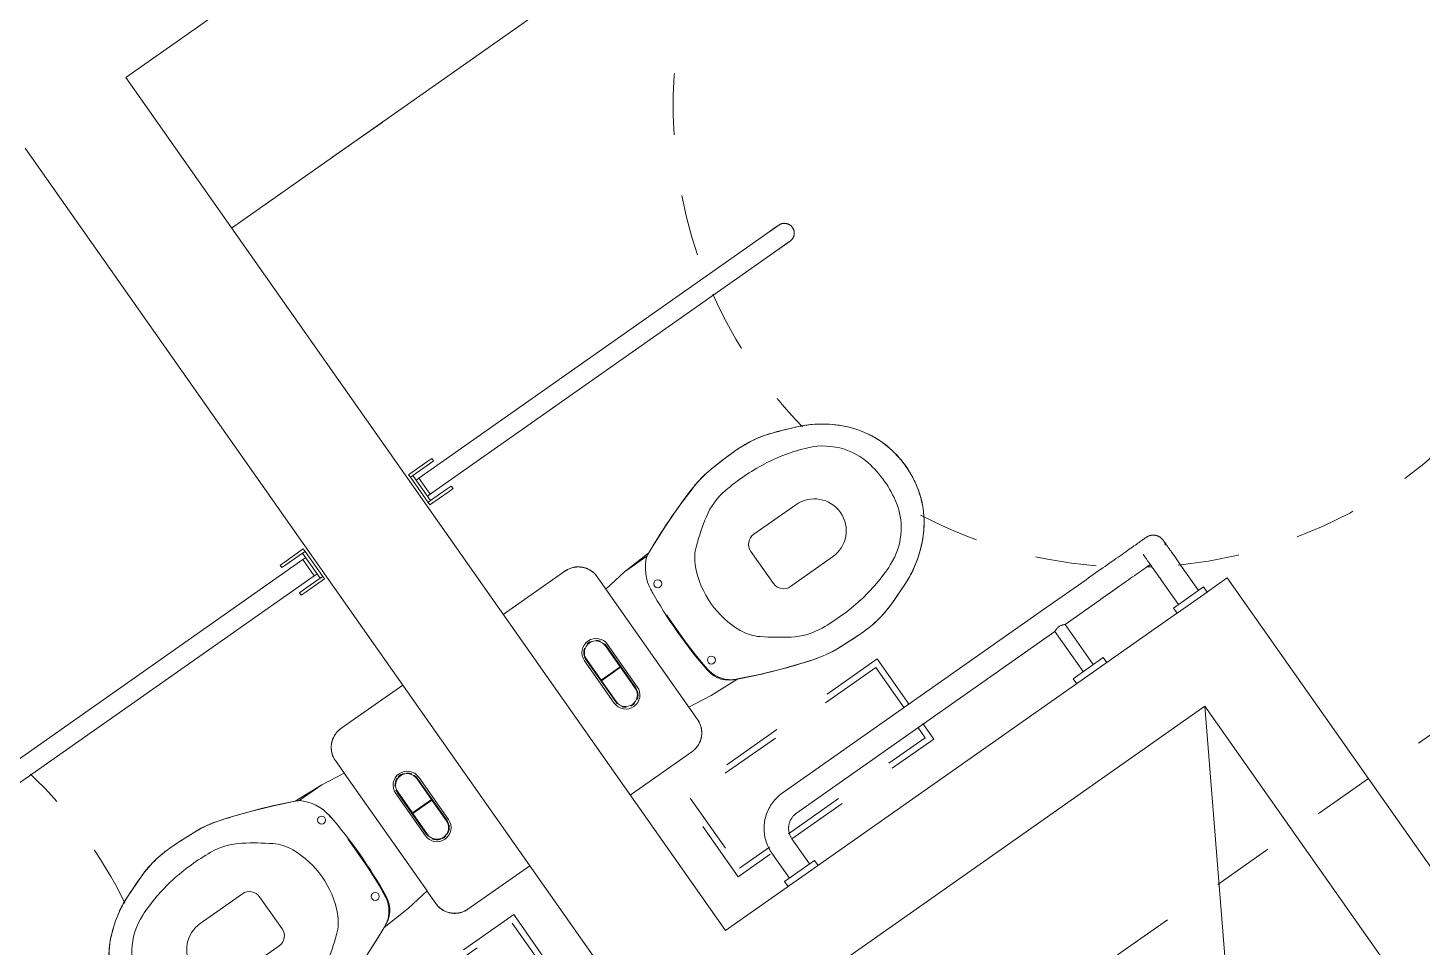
# Model space of a CAD drawing. Extents: x 274235 to 276654, y 142848 to 144425.
# Drawn here: x 276083.622 to 276085.895, y 143072.315 to 143073.814 of the extents above; entities that cross this region are included whole.
import ezdxf

# ---------------------------------------------------------------- set-up
doc = ezdxf.new("R2010")
doc.units = 0
doc.header["$LTSCALE"] = 1.5
for name, pattern in [('ACM-G-CENTER', [50.8, 31.75, -6.35, 6.35, -6.35]), ('DASH', [0.35, 0.25, -0.1]), ('Hidden 1_16_', [2.38125, 1.5875, -0.79375])]:
    doc.linetypes.add(name, pattern=pattern)
doc.layers.get('0').update_dxf_attribs({"linetype": 'CONTINUOUS', "lineweight": 0})
for name, color, linetype, lineweight in [('_ACM-A-DETL', 7, 'CONTINUOUS', 5), ('_ACM-A-DETL-THIN', 2, 'CONTINUOUS', 5), ('_ACM-A-DOOR', 1, 'CONTINUOUS', 5), ('_ACM-A-EQPM', 3, 'CONTINUOUS', 5), ('_ACM-A-FLOR-SPCL', 1, 'CONTINUOUS', 5), ('_ACM-A-GRID', 3, 'CONTINUOUS', 5), ('_ACM-A-WALL-FULL', 6, 'CONTINUOUS', 13)]:
    doc.layers.add(name, color=color, linetype=linetype, lineweight=lineweight)

# ---------------------------------------------------------------- blocks, each defined once
blk = doc.blocks.new('TOILET_SUITE - HYWC-006-V138-F5_Working')
at = {"layer": '_ACM-A-FLOR-SPCL'}
for p, q in [((-52, 493.5), (-52, 409.5)), ((52, 409.5), (52, 493.5)), ((-32, 389.5), (0, 389.5)), ((0, 389.5), (32, 389.5)), ((-123.1, 201.6), (-125.8, 252.4)), ((-123.1, 201.6), (-125.8, 252.4)), ((123.1, 201.6), (125.8, 252.4)), ((123.1, 246.3), (123.1, 201.6)), ((-20, 217.5), (0, 217.5)), ((20, 217.5), (-20, 217.5)), ((0, 217.5), (20, 217.5)), ((20, 217.5), (24.4, 217.6)), ((71.7, 220.1), (74.8, 220.4)), ((-117.4, 160.7), (-123.1, 201.6)), ((-123.1, 201.6), (-117.4, 160.7)), ((123.1, 201.6), (117.4, 160.7)), ((123.1, 201.6), (117.4, 160.7)), ((-117, 160.8), (-142.4, 160.8)), ((117.4, 160.7), (-117.4, 160.7)), ((142.4, 160.8), (117, 160.8)), ((-180, 123.2), (-180, 0)), ((180, 0), (180, 123.2)), ((42.2, 111.1), (-42.2, 111.1)), ((42.2, 108.1), (-42.2, 108.1)), ((-0.5, 107.1), (-42.2, 107.1)), ((-0.5, 69.1), (-0.5, 107.1)), ((42.2, 107.1), (0.5, 107.1)), ((0.5, 107.1), (0.5, 69.1)), ((-42.2, 69.1), (-0.5, 69.1)), ((0.5, 69.1), (42.2, 69.1)), ((-42.2, 68.1), (42.2, 68.1)), ((-42.2, 65.1), (42.2, 65.1))]:
    blk.add_line(p, q, dxfattribs=at)
at = {"layer": '_ACM-A-FLOR-SPCL', "flags": 128}
for points in [[(-38.3, 671.7), (-44.3, 670.1), (-50.2, 668.3), (-56.1, 666.3), (-61.8, 664.1), (-67.5, 661.6), (-73, 658.9), (-78.5, 656), (-83.1, 653.3)], [(38.3, 671.7), (31.8, 673.1), (25.2, 674.2), (18.5, 675.1), (11.9, 675.7), (5.2, 676), (-1.5, 676.1), (-8.2, 675.9), (-14.9, 675.4), (-21.5, 674.7), (-28.2, 673.7), (-34.7, 672.5), (-38.3, 671.7)], [(83.1, 653.3), (77.8, 656.4), (72.3, 659.3), (66.7, 662), (61, 664.4), (55.3, 666.6), (49.4, 668.6), (43.5, 670.3), (38.3, 671.7)], [(-83.1, 653.3), (-88.6, 649.8), (-94, 646.1), (-99.2, 642.2), (-104.2, 638.1), (-109.1, 633.8), (-113.8, 629.2), (-117.3, 625.6)], [(117.3, 625.6), (112.7, 630.3), (108, 634.8), (103.1, 639), (98, 643.1), (92.8, 647), (87.4, 650.7), (83.1, 653.3)], [(-117.3, 625.6), (-122.7, 619.7), (-127.8, 613.5), (-132.7, 607.2), (-137.3, 600.6), (-141.6, 593.9), (-143.7, 590.4)], [(143.7, 590.4), (139.5, 597.3), (135, 603.9), (130.3, 610.3), (125.3, 616.6), (120, 622.7), (117.3, 625.6)], [(-153.8, 570.2), (-167.4, 535.4), (-169.7, 528.9)], [(-143.7, 590.4), (-146.8, 584.9), (-149.7, 579.3), (-152.4, 573.5), (-153.8, 570.2)], [(153.8, 570.2), (151.3, 576), (148.5, 581.7), (145.6, 587.3), (143.7, 590.4)], [(169.7, 528.9), (156.5, 563.7), (153.8, 570.2)], [(-169.7, 528.9), (-172.2, 521.7), (-174.3, 514.4), (-176.1, 507), (-177.6, 499.6), (-178.9, 492.1), (-179.8, 484.6), (-180.5, 477), (-180.8, 469.4), (-180.8, 463.6)], [(180.8, 463.6), (180.7, 471.2), (180.3, 478.8), (179.6, 486.3), (178.6, 493.9), (177.3, 501.3), (175.7, 508.8), (173.8, 516.1), (171.6, 523.4), (169.7, 528.9)], [(-180.8, 463.6), (-180, 431.7), (-179, 414.6)], [(179, 414.6), (180.5, 446.4), (180.8, 463.6)], [(-179, 414.6), (-178.3, 407), (-177.3, 399.4), (-176.1, 391.9), (-174.5, 384.4), (-172.6, 377), (-171.2, 372.1)], [(171.2, 372.1), (173.3, 379.4), (175, 386.8), (176.5, 394.3), (177.7, 401.9), (178.6, 409.5), (179, 414.6)], [(-171.2, 372.1), (-159.3, 335.5), (-145.9, 299.4), (-131.1, 263.8), (-125.8, 252.1)], [(124.9, 250.2), (140.3, 285.5), (154.2, 321.4), (166.7, 357.8), (171.2, 372.1)], [(122.6, 245.8), (123.6, 247.6), (124.5, 249.3), (124.9, 250.2)], [(-121, 243.3), (-119.9, 241.6), (-118.7, 240), (-117.4, 238.5), (-116.1, 237), (-114.7, 235.6), (-113.2, 234.2), (-111.7, 232.9), (-110.2, 231.6), (-108.5, 230.4), (-106.9, 229.3), (-105.2, 228.2), (-103.5, 227.2), (-101.7, 226.3), (-99.9, 225.4), (-98, 224.7), (-96.2, 224), (-94.3, 223.3), (-92.4, 222.8), (-90.4, 222.3), (-88.5, 221.9), (-86.5, 221.6), (-85.5, 221.5)], [(-85.5, 221.5), (-63.9, 219.3), (-42.1, 218), (-20.4, 217.5), (-20, 217.5)], [(-142.4, 160.8), (-143.9, 160.8), (-145.4, 160.7), (-146.9, 160.6), (-148.4, 160.4), (-149.9, 160.1), (-151.3, 159.8), (-152.8, 159.4), (-154.2, 158.9), (-155.6, 158.4), (-157, 157.9), (-158.4, 157.3), (-159.8, 156.6), (-161.1, 155.9), (-162.4, 155.1), (-163.6, 154.3), (-164.9, 153.4), (-166, 152.5), (-167.2, 151.5), (-168.3, 150.5), (-169.4, 149.4), (-170.4, 148.3), (-171.4, 147.2), (-172.3, 146), (-173.2, 144.8), (-174, 143.6), (-174.8, 142.3), (-175.6, 141), (-176.2, 139.6), (-176.9, 138.3), (-177.4, 136.9), (-178, 135.4), (-178.4, 134), (-178.8, 132.6), (-179.2, 131.1), (-179.5, 129.6), (-179.7, 128.1), (-179.8, 126.6), (-180, 125.1), (-180, 123.6), (-180, 123.2)], [(-142.4, 160.7), (-143.9, 160.7), (-145.4, 160.6), (-146.9, 160.4), (-148.4, 160.2), (-149.8, 159.9), (-151.3, 159.6), (-152.7, 159.2), (-154.2, 158.8), (-155.6, 158.3), (-157, 157.7), (-158.3, 157.1), (-159.7, 156.5), (-161, 155.7), (-162.3, 155), (-163.5, 154.1), (-164.8, 153.3), (-165.9, 152.4), (-167.1, 151.4), (-168.2, 150.4), (-169.3, 149.3), (-170.3, 148.2), (-171.3, 147.1), (-172.2, 145.9), (-173.1, 144.7), (-173.9, 143.5), (-174.7, 142.2), (-175.4, 140.9), (-176.1, 139.6), (-176.7, 138.2), (-177.3, 136.8), (-177.8, 135.4), (-178.3, 134), (-178.7, 132.5), (-179, 131.1), (-179.3, 129.6), (-179.5, 128.1), (-179.7, 126.6), (-179.8, 125.1), (-179.8, 123.6)], [(180, 123.2), (180, 124.7), (179.9, 126.2), (179.7, 127.7), (179.5, 129.2), (179.3, 130.7), (178.9, 132.2), (178.5, 133.6), (178.1, 135.1), (177.6, 136.5), (177, 137.9), (176.4, 139.3), (175.8, 140.6), (175, 141.9), (174.3, 143.2), (173.4, 144.5), (172.6, 145.7), (171.6, 146.9), (170.7, 148), (169.7, 149.1), (168.6, 150.2), (167.5, 151.2), (166.4, 152.2), (165.2, 153.2), (164, 154), (162.7, 154.9), (161.4, 155.7), (160.1, 156.4), (158.8, 157.1), (157.4, 157.7), (156, 158.3), (154.6, 158.8), (153.2, 159.3), (151.7, 159.7), (150.3, 160), (148.8, 160.3), (147.3, 160.5), (145.8, 160.7), (144.3, 160.8), (142.8, 160.8), (142.4, 160.8)], [(179.8, 123.2), (179.8, 124.7), (179.7, 126.2), (179.6, 127.7), (179.4, 129.2), (179.1, 130.7), (178.8, 132.1), (178.4, 133.6), (177.9, 135), (177.4, 136.4), (176.9, 137.8), (176.3, 139.2), (175.6, 140.5), (174.9, 141.8), (174.1, 143.1), (173.3, 144.4), (172.4, 145.6), (171.5, 146.8), (170.5, 147.9), (169.5, 149), (168.5, 150.1), (167.4, 151.1), (166.3, 152.1), (165.1, 153), (163.9, 153.9), (162.6, 154.7), (161.4, 155.5), (160, 156.3), (158.7, 156.9), (157.3, 157.6), (156, 158.1), (154.6, 158.7), (153.1, 159.1), (151.7, 159.5), (150.2, 159.9), (148.8, 160.1), (147.3, 160.4), (145.8, 160.5), (144.3, 160.6), (142.8, 160.7)]]:
    blk.add_lwpolyline(points, dxfattribs=at)
at = {"layer": '_ACM-A-FLOR-SPCL'}
for centre in [(-76, 235), (76, 235)]:
    blk.add_circle(centre, 6.5, dxfattribs=at)
for centre, radius, start, end in [((-2.9, 521.3), 154.5, 103.2324, 121.2564), ((0, 508.7), 167.4, 95.1941, 103.2324), ((0, 508.7), 167.4, 85.462, 94.5613), ((0, 508.7), 167.4, 76.7676, 84.8444), ((2.9, 521.3), 154.5, 58.7436, 76.7676), ((1.4, 514.1), 162.9, 121.2564, 136.7777), ((-1.4, 514.1), 162.9, 43.2223, 58.7436), ((28.7, 488.4), 200.3, 136.7777, 149.391), ((-16.2, 525.4), 106.3, 103.1153, 127.2388), ((-0.9, 459.9), 173.6, 89.6987, 103.1153), ((0.9, 459.9), 173.6, 76.8847, 90.3013), ((16.2, 525.4), 106.3, 52.7612, 76.8847), ((-28.7, 488.4), 200.3, 30.609, 43.2223), ((-12.5, 520.5), 112.5, 127.2388, 157.9559), ((12.5, 520.5), 112.5, 22.0441, 52.7612), ((707.6, 214.8), 931.9, 157.5861, 160.3056), ((-7.2, 509.7), 158.6, 149.391, 157.5861), ((7.2, 509.7), 158.6, 22.4139, 30.609), ((-707.6, 214.8), 931.9, 19.6944, 22.4139), ((155.1, 452.7), 293.3, 157.9559, 172.7839), ((0, 493.5), 52, 90, 180), ((0, 493.5), 52, 0, 90), ((-155.1, 452.7), 293.3, 7.2161, 22.0441), ((9.1, 464.9), 189.9, 160.3056, 163.3473), ((-9.1, 464.9), 189.9, 7.78, 19.6944), ((9.1, 464.9), 189.9, 168.4766, 180.3909), ((9.1, 464.9), 189.9, 164.9838, 168.264), ((212.5, 445.4), 351.1, 172.7839, 185.3226), ((-212.5, 445.4), 351.1, 354.6774, 7.2161), ((-9.1, 464.9), 189.9, 4.2873, 7.5675), ((616.4, 469), 797.3, 180.3909, 183.9158), ((-616.4, 469), 797.3, 356.0842, 359.6091), ((-9.1, 464.9), 189.9, 359.6091, 2.6508), ((11.7, 427.6), 191.1, 183.9158, 196.9074), ((-24.9, 423.3), 112.7, 185.3226, 212.4967), ((-32, 409.5), 20, 180, 270), ((32, 409.5), 20, 270, 0), ((24.9, 423.3), 112.7, 327.5033, 354.6774), ((-11.7, 427.6), 191.1, 343.0926, 356.0842), ((749.5, 651.9), 962.3, 196.9074, 204.5405), ((-749.5, 651.9), 962.3, 335.3275, 343.0926), ((236.9, 590), 423, 212.4967, 219.298), ((-236.9, 590), 423, 320.702, 327.5033), ((-32.2, 369.8), 75.3, 219.298, 245.6027), ((32.2, 369.8), 75.3, 294.3973, 320.702), ((0, 440.8), 153.3, 245.6027, 294.3973), ((-81.1, 266.8), 46.9, 197.8927, 264.0066), ((79.5, 271.1), 50, 326.8609, 335.3275), ((-79.5, 271.1), 50, 205.5139, 215.0515), ((-79.5, 271.1), 50, 218.226, 228.7653), ((-79.5, 271.1), 50, 230.6787, 263.0854), ((66.2, 294.1), 74.3, 275.9934, 320.0066), ((-6, 982.2), 766.2, 264.0066, 275.9934), ((-20, 761.6), 544.1, 263.0854, 270), ((20, 761.6), 544.1, 270, 270.6799), ((20, 761.6), 544.1, 275.0662, 275.8571), ((-42.2, 88.1), 23, 90, 270), ((-42.2, 88.1), 23, 90, 270), ((-42.2, 88.1), 20, 168.7388, 191.2612), ((-42.2, 88.1), 20, 168.7388, 191.2612), ((-42.2, 88.1), 19, 90, 270), ((-42.2, 88.1), 20, 119.9299, 160.8424), ((-42.2, 88.1), 20, 119.9299, 160.8424), ((-42.2, 88.1), 19, 120, 165), ((-42.2, 88.1), 20, 90, 101.2612), ((-42.2, 88.1), 20, 90, 101.2612), ((42.2, 88.1), 23, 270, 90), ((42.2, 88.1), 23, 270, 90), ((42.2, 88.1), 20, 78.7388, 90), ((42.2, 88.1), 20, 78.7388, 90), ((42.2, 88.1), 19, 270, 90), ((42.2, 88.1), 19, 15, 60), ((42.2, 88.1), 20, 19.1576, 59.3976), ((42.2, 88.1), 20, 19.1576, 59.3976), ((42.2, 88.1), 20, 338.245, 11.2612), ((42.2, 88.1), 20, 338.245, 11.2612), ((-42.2, 88.1), 19, 195, 270), ((-42.2, 88.1), 20, 203.245, 270), ((-42.2, 88.1), 20, 203.245, 270), ((42.2, 88.1), 19, 270, 0), ((42.2, 88.1), 20, 270, 291.755), ((42.2, 88.1), 20, 270, 291.755), ((42.2, 88.1), 20, 302.3446, 328.8307), ((42.2, 88.1), 20, 302.3446, 328.8307)]:
    blk.add_arc(centre, radius, start, end, dxfattribs=at)
blk = doc.blocks.new('GRAB_RAIL_WC_hinged - FIRT-008-1835811-F5_Working')
at = {"layer": '_ACM-A-EQPM'}
for p, q in [((-16, 717.1), (-16, 705.7)), ((-16, 705.7), (-16, 10.7)), ((16, 705.7), (16, 717.1)), ((16, 10.7), (16, 705.7)), ((-25, 46.2), (-30, 46.2)), ((-30, 46.2), (-30, 38.3)), ((-25, 38.3), (-25, 46.2)), ((30, 46.2), (25, 46.2)), ((25, 46.2), (25, 38.3)), ((30, 38.3), (30, 46.2)), ((-30, 0), (-30, 38.3)), ((-25, 38.3), (-25, 5)), ((25, 5), (25, 38.3)), ((30, 38.3), (30, 0)), ((25, 5), (-25, 5)), ((-25, 5), (-25, 0)), ((-25, 0), (25, 0)), ((-16, 10.7), (-16, 5)), ((-16, 10.7), (16, 10.7)), ((16, 5), (16, 10.7)), ((25, 0), (25, 5)), ((30, 0), (25, 0)), ((-25, 0), (-30, 0))]:
    blk.add_line(p, q, dxfattribs=at)
at = {"layer": '_ACM-A-EQPM', "flags": 128}
for points in [[(-16, 727.7), (-16, 728.3), (-15.9, 728.9), (-15.9, 729.6), (-15.8, 730.2), (-15.7, 730.8), (-15.5, 731.5), (-15.4, 732.1), (-15.2, 732.7), (-15, 733.3), (-14.7, 733.9), (-14.5, 734.5), (-14.2, 735.1), (-13.9, 735.6), (-13.6, 736.2), (-13.2, 736.7), (-12.8, 737.2), (-12.4, 737.7), (-12, 738.2), (-11.6, 738.7), (-11.1, 739.1), (-10.7, 739.6), (-10.2, 740), (-9.7, 740.4), (-9.2, 740.8), (-8.6, 741.1), (-8.1, 741.5), (-7.5, 741.8), (-7, 742.1), (-6.4, 742.3), (-5.8, 742.6), (-5.2, 742.8), (-4.6, 743), (-4, 743.2), (-3.3, 743.3), (-2.7, 743.4), (-2.1, 743.5), (-1.5, 743.6), (-0.8, 743.6), (-0.2, 743.7), (0.5, 743.7), (1.1, 743.6), (1.7, 743.6), (2.4, 743.5), (3, 743.4), (3.6, 743.2), (4.3, 743.1), (4.9, 742.9), (5.5, 742.7), (6.1, 742.5), (6.7, 742.2), (7.2, 741.9), (7.8, 741.6), (8.4, 741.3), (8.9, 741), (9.4, 740.6), (9.9, 740.2), (10.4, 739.8), (10.9, 739.4), (11.4, 738.9), (11.8, 738.5), (12.2, 738), (12.6, 737.5), (13, 737), (13.4, 736.5), (13.7, 735.9), (14, 735.4), (14.3, 734.8), (14.6, 734.2), (14.8, 733.6), (15.1, 733), (15.3, 732.4), (15.5, 731.8), (15.6, 731.2), (15.7, 730.6), (15.8, 729.9), (15.9, 729.3), (16, 728.6), (16, 728), (16, 727.7)], [(-16, 717.1), (-16, 717.9), (-16, 718.6), (-16, 719.3), (-16, 720), (-16, 720.6), (-16, 721.3), (-16, 721.9), (-16, 722.5), (-16, 723), (-16, 723.5), (-16, 724), (-16, 724.5), (-16, 725), (-16, 725.4), (-16, 725.7), (-16, 726.1), (-16, 726.4), (-16, 726.7), (-16, 726.9), (-16, 727.1), (-16, 727.3), (-16, 727.4), (-16, 727.5), (-16, 727.6), (-16, 727.7), (-16, 727.7)], [(-16, 727.7), (-16, 727.6), (-16, 727.6), (-16, 727.5), (-16, 727.4), (-16, 727.2), (-16, 727), (-16, 726.8), (-16, 726.5), (-16, 726.3), (-16, 725.9), (-16, 725.6), (-16, 725.2), (-16, 724.8), (-16, 724.3), (-16, 723.8), (-16, 723.3), (-16, 722.8), (-16, 722.2), (-16, 721.6), (-16, 721), (-16, 720.3), (-16, 719.7), (-16, 719), (-16, 718.3), (-16, 717.5), (-16, 716.8), (-16, 716), (-16, 715.2), (-16, 714.4), (-16, 713.6), (-16, 712.8), (-16, 712), (-16, 711.1), (-16, 710.3), (-16, 709.4), (-16, 708.5), (-16, 707.7), (-16, 706.8), (-16, 705.9), (-16, 705.7)], [(16, 705.7), (16, 706.5), (16, 707.4), (16, 708.3), (16, 709.2), (16, 710), (16, 710.9), (16, 711.7), (16, 712.6), (16, 713.4), (16, 714.2), (16, 715), (16, 715.8), (16, 716.6), (16, 717.3), (16, 718.1), (16, 718.8), (16, 719.5), (16, 720.2), (16, 720.8), (16, 721.4), (16, 722), (16, 722.6), (16, 723.2), (16, 723.7), (16, 724.2), (16, 724.6), (16, 725.1), (16, 725.5), (16, 725.8), (16, 726.2), (16, 726.5), (16, 726.7), (16, 727), (16, 727.2), (16, 727.3), (16, 727.5), (16, 727.6), (16, 727.6), (16, 727.7)], [(16, 727.7), (16, 727.6), (16, 727.6), (16, 727.5), (16, 727.4), (16, 727.2), (16, 727), (16, 726.8), (16, 726.5), (16, 726.3), (16, 725.9), (16, 725.6), (16, 725.2), (16, 724.8), (16, 724.3), (16, 723.8), (16, 723.3), (16, 722.8), (16, 722.2), (16, 721.6), (16, 721), (16, 720.3), (16, 719.7), (16, 719), (16, 718.3), (16, 717.5), (16, 717.1)]]:
    blk.add_lwpolyline(points, dxfattribs=at)
blk = doc.blocks.new('BIN_waste_sanitary - FQCW-037-1835813-F5_Working')
at = {"layer": '_ACM-A-EQPM', "linetype": 'DASH'}
for p, q in [((-80, 195), (80, 195)), ((-80, 195), (-80, -195)), ((-70, -185), (-70, 185)), ((-70, 185), (70, 185)), ((70, 185), (70, 125.3)), ((80, 127.5), (80, 195)), ((70, 87.5), (70, -185)), ((80, -195), (80, 87.5)), ((10.7, -195), (-80, -195)), ((10.7, -185), (-70, -185)), ((70, -185), (48.9, -185)), ((80, -195), (48.9, -195))]:
    blk.add_line(p, q, dxfattribs=at)
blk = doc.blocks.new('TOILET_SUITE - HYWC-006-V258-F5_Working')
at = {"layer": '_ACM-A-FLOR-SPCL'}
for p, q in [((-180, 0), (-180, -123.2)), ((180, -123.2), (180, 0)), ((42.2, -65.1), (-42.2, -65.1)), ((42.2, -68.1), (-42.2, -68.1)), ((-0.5, -69.1), (-42.2, -69.1)), ((-0.5, -107.1), (-0.5, -69.1)), ((42.2, -69.1), (0.5, -69.1)), ((0.5, -69.1), (0.5, -107.1)), ((-42.2, -107.1), (-0.5, -107.1)), ((-42.2, -108.1), (42.2, -108.1)), ((-42.2, -111.1), (42.2, -111.1)), ((0.5, -107.1), (42.2, -107.1)), ((-142.4, -160.8), (-117.9, -160.8)), ((-117.4, -160.7), (-123.1, -201.6)), ((-123.1, -201.6), (-117.4, -160.7)), ((117.4, -160.7), (-117.4, -160.7)), ((117, -160.8), (142.4, -160.8)), ((123.1, -201.6), (117.4, -160.7)), ((123.1, -201.6), (117.4, -160.7)), ((-123.1, -201.6), (-125.8, -252.4)), ((-123.1, -201.6), (-125.8, -252.4)), ((123.1, -246.3), (123.1, -201.6)), ((123.1, -201.6), (125.8, -252.4)), ((0, -217.5), (-20, -217.5)), ((-20, -217.5), (20, -217.5)), ((20, -217.5), (0, -217.5)), ((74.8, -220.4), (71.7, -220.1)), ((-32, -389.5), (0, -389.5)), ((0, -389.5), (32, -389.5)), ((-52, -493.5), (-52, -409.5)), ((52, -409.5), (52, -493.5))]:
    blk.add_line(p, q, dxfattribs=at)
at = {"layer": '_ACM-A-FLOR-SPCL', "flags": 128}
for points in [[(-180, -123.2), (-180, -124.7), (-179.9, -126.2), (-179.7, -127.7), (-179.5, -129.2), (-179.3, -130.7), (-178.9, -132.2), (-178.5, -133.6), (-178.1, -135.1), (-177.6, -136.5), (-177, -137.9), (-176.4, -139.3), (-175.8, -140.6), (-175, -141.9), (-174.3, -143.2), (-173.4, -144.5), (-172.6, -145.7), (-171.6, -146.9), (-170.7, -148), (-169.7, -149.1), (-168.6, -150.2), (-167.5, -151.2), (-166.4, -152.2), (-165.2, -153.2), (-164, -154), (-162.7, -154.9), (-161.4, -155.7), (-160.1, -156.4), (-158.8, -157.1), (-157.4, -157.7), (-156, -158.3), (-154.6, -158.8), (-153.2, -159.3), (-151.7, -159.7), (-150.3, -160), (-148.8, -160.3), (-147.3, -160.5), (-145.8, -160.7), (-144.3, -160.8), (-142.8, -160.8), (-142.4, -160.8)], [(-179.8, -123.2), (-179.8, -124.7), (-179.7, -126.2), (-179.6, -127.7), (-179.4, -129.2), (-179.1, -130.7), (-178.8, -132.1), (-178.4, -133.6), (-177.9, -135), (-177.4, -136.4), (-176.9, -137.8), (-176.3, -139.2), (-175.6, -140.5), (-174.9, -141.8), (-174.1, -143.1), (-173.3, -144.4), (-172.4, -145.6), (-171.5, -146.8), (-170.5, -147.9), (-169.5, -149), (-168.5, -150.1), (-167.4, -151.1), (-166.3, -152.1), (-165.1, -153), (-163.9, -153.9), (-162.6, -154.7), (-161.4, -155.5), (-160, -156.3), (-158.7, -156.9), (-157.3, -157.6), (-156, -158.1), (-154.6, -158.7), (-153.1, -159.1), (-151.7, -159.5), (-150.2, -159.9), (-148.8, -160.1), (-147.3, -160.4), (-145.8, -160.5), (-144.3, -160.6), (-142.8, -160.7)], [(142.4, -160.8), (143.9, -160.8), (145.4, -160.7), (146.9, -160.6), (148.4, -160.4), (149.9, -160.1), (151.3, -159.8), (152.8, -159.4), (154.2, -158.9), (155.6, -158.4), (157, -157.9), (158.4, -157.3), (159.8, -156.6), (161.1, -155.9), (162.4, -155.1), (163.6, -154.3), (164.9, -153.4), (166, -152.5), (167.2, -151.5), (168.3, -150.5), (169.4, -149.4), (170.4, -148.3), (171.4, -147.2), (172.3, -146), (173.2, -144.8), (174, -143.6), (174.8, -142.3), (175.6, -141), (176.2, -139.6), (176.9, -138.3), (177.4, -136.9), (178, -135.4), (178.4, -134), (178.8, -132.6), (179.2, -131.1), (179.5, -129.6), (179.7, -128.1), (179.8, -126.6), (180, -125.1), (180, -123.6), (180, -123.2)], [(142.4, -160.7), (143.9, -160.7), (145.4, -160.6), (146.9, -160.4), (148.4, -160.2), (149.8, -159.9), (151.3, -159.6), (152.7, -159.2), (154.2, -158.8), (155.6, -158.3), (157, -157.7), (158.3, -157.1), (159.7, -156.5), (161, -155.7), (162.3, -155), (163.5, -154.1), (164.8, -153.3), (165.9, -152.4), (167.1, -151.4), (168.2, -150.4), (169.3, -149.3), (170.3, -148.2), (171.3, -147.1), (172.2, -145.9), (173.1, -144.7), (173.9, -143.5), (174.7, -142.2), (175.4, -140.9), (176.1, -139.6), (176.7, -138.2), (177.3, -136.8), (177.8, -135.4), (178.3, -134), (178.7, -132.5), (179, -131.1), (179.3, -129.6), (179.5, -128.1), (179.7, -126.6), (179.8, -125.1), (179.8, -123.6)], [(-85.5, -221.5), (-87.5, -221.7), (-89.5, -222.1), (-91.4, -222.5), (-93.3, -223.1), (-95.3, -223.6), (-97.1, -224.3), (-99, -225.1), (-100.8, -225.9), (-102.6, -226.8), (-104.4, -227.7), (-106.1, -228.7), (-107.8, -229.8), (-109.4, -231), (-111, -232.2), (-112.5, -233.5), (-114, -234.9), (-115.4, -236.3), (-116.7, -237.7), (-118, -239.3), (-119.3, -240.8), (-120.5, -242.4), (-121.6, -244.1)], [(-20, -217.5), (-41.8, -217.9), (-63.5, -219.2), (-85.1, -221.4), (-85.5, -221.5)], [(24.3, -217.6), (20.4, -217.5), (20, -217.5)], [(124.9, -250.2), (124.1, -248.4), (123.1, -246.7)], [(-125.8, -252.2), (-140.3, -285.5), (-154.2, -321.4), (-166.7, -357.8), (-171.2, -372.1)], [(171.2, -372.1), (159.3, -335.5), (145.9, -299.4), (131.1, -263.8), (124.9, -250.2)], [(-171.2, -372.1), (-173.3, -379.4), (-175, -386.8), (-176.5, -394.3), (-177.7, -401.9), (-178.6, -409.5), (-179, -414.6)], [(179, -414.6), (178.3, -407), (177.3, -399.4), (176.1, -391.9), (174.5, -384.4), (172.6, -377), (171.2, -372.1)], [(-179, -414.6), (-180.5, -446.4), (-180.8, -463.6)], [(180.8, -463.6), (180, -431.7), (179, -414.6)], [(-180.8, -463.6), (-180.7, -471.2), (-180.3, -478.8), (-179.6, -486.3), (-178.6, -493.9), (-177.3, -501.3), (-175.7, -508.8), (-173.8, -516.1), (-171.6, -523.4), (-169.7, -528.9)], [(169.7, -528.9), (172.2, -521.7), (174.3, -514.4), (176.1, -507), (177.6, -499.6), (178.9, -492.1), (179.8, -484.6), (180.5, -477), (180.8, -469.4), (180.8, -463.6)], [(-169.7, -528.9), (-156.5, -563.7), (-153.8, -570.2)], [(153.8, -570.2), (167.4, -535.4), (169.7, -528.9)], [(-153.8, -570.2), (-151.3, -576), (-148.5, -581.7), (-145.6, -587.3), (-143.7, -590.4)], [(-143.7, -590.4), (-139.5, -597.3), (-135, -603.9), (-130.3, -610.3), (-125.3, -616.6), (-120, -622.7), (-117.3, -625.6)], [(117.3, -625.6), (122.7, -619.7), (127.8, -613.5), (132.7, -607.2), (137.3, -600.6), (141.6, -593.9), (143.7, -590.4)], [(143.7, -590.4), (146.8, -584.9), (149.7, -579.3), (152.4, -573.5), (153.8, -570.2)], [(-117.3, -625.6), (-112.7, -630.3), (-108, -634.8), (-103.1, -639), (-98, -643.1), (-92.8, -647), (-87.4, -650.7), (-83.1, -653.3)], [(83.1, -653.3), (88.6, -649.8), (94, -646.1), (99.2, -642.2), (104.2, -638.1), (109.1, -633.8), (113.8, -629.2), (117.3, -625.6)], [(-83.1, -653.3), (-77.8, -656.4), (-72.3, -659.3), (-66.7, -662), (-61, -664.4), (-55.3, -666.6), (-49.4, -668.6), (-43.5, -670.3), (-38.3, -671.7)], [(38.3, -671.7), (44.3, -670.1), (50.2, -668.3), (56.1, -666.3), (61.8, -664.1), (67.5, -661.6), (73, -658.9), (78.5, -656), (83.1, -653.3)], [(-38.3, -671.7), (-31.8, -673.1), (-25.2, -674.2), (-18.5, -675.1), (-11.9, -675.7), (-5.2, -676), (1.5, -676.1), (8.2, -675.9), (14.9, -675.4), (21.5, -674.7), (28.2, -673.7), (34.7, -672.5), (38.3, -671.7)]]:
    blk.add_lwpolyline(points, dxfattribs=at)
at = {"layer": '_ACM-A-FLOR-SPCL'}
for centre in [(-76, -235), (76, -235)]:
    blk.add_circle(centre, 6.5, dxfattribs=at)
for centre, radius, start, end in [((-42.2, -88.1), 23, 90, 270), ((-42.2, -88.1), 23, 90, 270), ((-42.2, -88.1), 20, 90, 101.2612), ((-42.2, -88.1), 20, 90, 101.2612), ((42.2, -88.1), 23, 270, 90), ((42.2, -88.1), 23, 270, 90), ((42.2, -88.1), 20, 33.7388, 90), ((42.2, -88.1), 20, 33.7388, 90), ((-42.2, -88.1), 20, 168.7388, 191.2612), ((-42.2, -88.1), 20, 168.7388, 191.2612), ((-42.2, -88.1), 19, 90, 270), ((-42.2, -88.1), 20, 123.7388, 146.2612), ((-42.2, -88.1), 20, 123.7388, 146.2612), ((42.2, -88.1), 19, 270, 90), ((42.2, -88.1), 19, 45, 90), ((42.2, -88.1), 20, 348.7388, 11.2612), ((42.2, -88.1), 20, 348.7388, 11.2612), ((-42.2, -88.1), 20, 213.7388, 270), ((-42.2, -88.1), 20, 213.7388, 270), ((-42.2, -88.1), 19, 225, 270), ((42.2, -88.1), 20, 270, 281.2612), ((42.2, -88.1), 20, 270, 281.2612), ((42.2, -88.1), 20, 303.7388, 326.2612), ((42.2, -88.1), 20, 303.7388, 326.2612), ((-81.1, -266.8), 46.9, 95.9934, 162.1073), ((-79.5, -271.1), 50, 96.9146, 129.3213), ((-6, -982.2), 766.2, 84.0066, 95.9934), ((-20, -761.6), 544.1, 90, 96.9146), ((20, -761.6), 544.1, 89.3201, 90), ((20, -761.6), 544.1, 84.1429, 84.9338), ((66.2, -294.1), 74.3, 39.9934, 84.0066), ((-79.5, -271.1), 50, 144.9485, 154.4861), ((-79.5, -271.1), 50, 131.2347, 141.774), ((79.5, -271.1), 50, 24.6725, 33.1391), ((749.5, -651.9), 962.3, 155.4595, 163.0926), ((-749.5, -651.9), 962.3, 16.9074, 24.6725), ((0, -440.8), 153.3, 65.6027, 114.3973), ((-32.2, -369.8), 75.3, 114.3973, 140.702), ((32.2, -369.8), 75.3, 39.298, 65.6027), ((236.9, -590), 423, 140.702, 147.5033), ((-236.9, -590), 423, 32.4967, 39.298), ((-24.9, -423.3), 112.7, 147.5033, 174.6774), ((24.9, -423.3), 112.7, 5.3226, 32.4967), ((11.7, -427.6), 191.1, 163.0926, 176.0842), ((-11.7, -427.6), 191.1, 3.9158, 16.9074), ((-32, -409.5), 20, 90, 180), ((32, -409.5), 20, 360, 90), ((616.4, -469), 797.3, 176.0842, 179.6091), ((212.5, -445.4), 351.1, 174.6774, 187.2161), ((-212.5, -445.4), 351.1, 352.7839, 5.3226), ((-616.4, -469), 797.3, 0.3909, 3.9158), ((9.1, -464.9), 189.9, 179.6091, 191.5234), ((-9.1, -464.9), 189.9, 357.3492, 0.3909), ((155.1, -452.7), 293.3, 187.2161, 202.0441), ((0, -493.5), 52, 180, 270), ((0, -493.5), 52, 270, 360), ((-155.1, -452.7), 293.3, 337.9559, 352.7839), ((-9.1, -464.9), 189.9, 340.3056, 352.22), ((-9.1, -464.9), 189.9, 352.4325, 355.7127), ((9.1, -464.9), 189.9, 191.736, 195.0162), ((9.1, -464.9), 189.9, 196.6527, 199.6944), ((707.6, -214.8), 931.9, 199.6944, 202.4139), ((-707.6, -214.8), 931.9, 337.5861, 340.3056), ((-12.5, -520.5), 112.5, 202.0441, 232.7612), ((12.5, -520.5), 112.5, 307.2388, 337.9559), ((-7.2, -509.7), 158.6, 202.4139, 210.609), ((28.7, -488.4), 200.3, 210.609, 223.2223), ((-28.7, -488.4), 200.3, 316.7777, 329.391), ((7.2, -509.7), 158.6, 329.391, 337.5861), ((-16.2, -525.4), 106.3, 232.7612, 256.8847), ((16.2, -525.4), 106.3, 283.1153, 307.2388), ((1.4, -514.1), 162.9, 223.2223, 238.7436), ((-0.9, -459.9), 173.6, 256.8847, 270.3013), ((0.9, -459.9), 173.6, 269.6987, 283.1153), ((-1.4, -514.1), 162.9, 301.2564, 316.7777), ((-2.9, -521.3), 154.5, 238.7436, 256.7676), ((2.9, -521.3), 154.5, 283.2324, 301.2564), ((0, -508.7), 167.4, 256.7676, 264.8059), ((0, -508.7), 167.4, 265.4387, 274.538), ((0, -508.7), 167.4, 275.1556, 283.2324)]:
    blk.add_arc(centre, radius, start, end, dxfattribs=at)
blk = doc.blocks.new('GRAB_RAIL_WC_hinged - FIRT-008-1584849-F5_Working')
at = {"layer": '_ACM-A-EQPM'}
for p, q in [((-30, -38.3), (-30, 0)), ((-30, 0), (-25, 0)), ((25, 0), (-25, 0)), ((-25, 0), (-25, -5)), ((-25, -5), (25, -5)), ((-25, -5), (-25, -38.3)), ((-16, -5), (-16, -10.7)), ((-16, -10.7), (-16, -705.7)), ((16, -10.7), (-16, -10.7)), ((16, -10.7), (16, -5)), ((16, -705.7), (16, -10.7)), ((25, -5), (25, 0)), ((25, 0), (30, 0)), ((25, -38.3), (25, -5)), ((30, 0), (30, -38.3)), ((-30, -38.3), (-30, -46.2)), ((-25, -46.2), (-25, -38.3)), ((25, -38.3), (25, -46.2)), ((30, -46.2), (30, -38.3)), ((-30, -46.2), (-25, -46.2)), ((25, -46.2), (30, -46.2)), ((-16, -705.7), (-16, -717.1)), ((16, -717.1), (16, -705.7))]:
    blk.add_line(p, q, dxfattribs=at)
at = {"layer": '_ACM-A-EQPM', "flags": 128}
for points in [[(-16, -705.7), (-16, -706.5), (-16, -707.4), (-16, -708.3), (-16, -709.2), (-16, -710), (-16, -710.9), (-16, -711.7), (-16, -712.6), (-16, -713.4), (-16, -714.2), (-16, -715), (-16, -715.8), (-16, -716.6), (-16, -717.3), (-16, -718.1), (-16, -718.8), (-16, -719.5), (-16, -720.2), (-16, -720.8), (-16, -721.4), (-16, -722), (-16, -722.6), (-16, -723.2), (-16, -723.7), (-16, -724.2), (-16, -724.6), (-16, -725.1), (-16, -725.5), (-16, -725.8), (-16, -726.2), (-16, -726.5), (-16, -726.7), (-16, -727), (-16, -727.2), (-16, -727.3), (-16, -727.5), (-16, -727.6), (-16, -727.6), (-16, -727.7)], [(-16, -727.7), (-16, -727.6), (-16, -727.6), (-16, -727.5), (-16, -727.4), (-16, -727.2), (-16, -727), (-16, -726.8), (-16, -726.5), (-16, -726.3), (-16, -725.9), (-16, -725.6), (-16, -725.2), (-16, -724.8), (-16, -724.3), (-16, -723.8), (-16, -723.3), (-16, -722.8), (-16, -722.2), (-16, -721.6), (-16, -721), (-16, -720.3), (-16, -719.7), (-16, -719), (-16, -718.3), (-16, -717.5), (-16, -717.1)], [(16, -727.7), (16, -727.6), (16, -727.6), (16, -727.5), (16, -727.4), (16, -727.2), (16, -727), (16, -726.8), (16, -726.5), (16, -726.3), (16, -725.9), (16, -725.6), (16, -725.2), (16, -724.8), (16, -724.3), (16, -723.8), (16, -723.3), (16, -722.8), (16, -722.2), (16, -721.6), (16, -721), (16, -720.3), (16, -719.7), (16, -719), (16, -718.3), (16, -717.5), (16, -716.8), (16, -716), (16, -715.2), (16, -714.4), (16, -713.6), (16, -712.8), (16, -712), (16, -711.1), (16, -710.3), (16, -709.4), (16, -708.5), (16, -707.7), (16, -706.8), (16, -705.9), (16, -705.7)], [(16, -717.1), (16, -717.9), (16, -718.6), (16, -719.3), (16, -720), (16, -720.6), (16, -721.3), (16, -721.9), (16, -722.5), (16, -723), (16, -723.5), (16, -724), (16, -724.5), (16, -725), (16, -725.4), (16, -725.7), (16, -726.1), (16, -726.4), (16, -726.7), (16, -726.9), (16, -727.1), (16, -727.3), (16, -727.4), (16, -727.5), (16, -727.6), (16, -727.7), (16, -727.7)], [(16, -727.7), (16, -728.3), (15.9, -728.9), (15.9, -729.6), (15.8, -730.2), (15.7, -730.8), (15.5, -731.5), (15.4, -732.1), (15.2, -732.7), (15, -733.3), (14.7, -733.9), (14.5, -734.5), (14.2, -735.1), (13.9, -735.6), (13.6, -736.2), (13.2, -736.7), (12.8, -737.2), (12.4, -737.7), (12, -738.2), (11.6, -738.7), (11.1, -739.1), (10.7, -739.6), (10.2, -740), (9.7, -740.4), (9.2, -740.8), (8.6, -741.1), (8.1, -741.5), (7.5, -741.8), (7, -742.1), (6.4, -742.3), (5.8, -742.6), (5.2, -742.8), (4.6, -743), (4, -743.2), (3.3, -743.3), (2.7, -743.4), (2.1, -743.5), (1.5, -743.6), (0.8, -743.6), (0.2, -743.7), (-0.5, -743.7), (-1.1, -743.6), (-1.7, -743.6), (-2.4, -743.5), (-3, -743.4), (-3.6, -743.2), (-4.3, -743.1), (-4.9, -742.9), (-5.5, -742.7), (-6.1, -742.5), (-6.7, -742.2), (-7.2, -741.9), (-7.8, -741.6), (-8.4, -741.3), (-8.9, -741), (-9.4, -740.6), (-9.9, -740.2), (-10.4, -739.8), (-10.9, -739.4), (-11.4, -738.9), (-11.8, -738.5), (-12.2, -738), (-12.6, -737.5), (-13, -737), (-13.4, -736.5), (-13.7, -735.9), (-14, -735.4), (-14.3, -734.8), (-14.6, -734.2), (-14.8, -733.6), (-15.1, -733), (-15.3, -732.4), (-15.5, -731.8), (-15.6, -731.2), (-15.7, -730.6), (-15.8, -729.9), (-15.9, -729.3), (-16, -728.6), (-16, -728), (-16, -727.7)]]:
    blk.add_lwpolyline(points, dxfattribs=at)
blk = doc.blocks.new('GRAB_RAIL_L_shape - FIRT-006-V259-F5_Working')
at = {"layer": '_ACM-A-EQPM'}
for p, q in [((493.5, -370), (-31.8, -370)), ((573.5, -370), (493.5, -370)), ((-31.8, -410), (483.5, -410)), ((483.5, -410), (483.5, -490)), ((503.5, -410), (573.5, -410)), ((503.5, -490), (503.5, -410)), ((-101.8, -440), (-101.8, -490)), ((-61.8, -490), (-61.8, -440)), ((673.5, -440), (673.5, -490)), ((713.5, -490), (713.5, -440)), ((-111.8, -490), (-111.8, -500)), ((-51.8, -490), (-111.8, -490)), ((-110.7, -490), (-111.8, -490)), ((-51.8, -490), (-52.8, -490)), ((-51.8, -500), (-51.8, -490)), ((463.5, -490), (463.5, -500)), ((523.5, -490), (463.5, -490)), ((464.5, -490), (463.5, -490)), ((523.5, -490), (522.5, -490)), ((523.5, -500), (523.5, -490)), ((663.5, -490), (663.5, -500)), ((723.5, -490), (663.5, -490)), ((664.5, -490), (663.5, -490)), ((663.5, -500), (664.5, -500)), ((663.5, -500), (723.5, -500)), ((723.5, -490), (722.5, -490)), ((722.5, -500), (723.5, -500)), ((723.5, -500), (723.5, -490))]:
    blk.add_line(p, q, dxfattribs=at)
at = {"layer": '_ACM-A-EQPM', "flags": 128}
for points in [[(-31.8, -370), (-34.6, -370.1), (-37.3, -370.2), (-40.1, -370.5), (-42.9, -370.9), (-45.7, -371.4), (-48.4, -372), (-51.1, -372.7), (-53.8, -373.6), (-56.4, -374.5), (-59, -375.5), (-61.6, -376.7), (-64.1, -377.9), (-66.5, -379.3), (-68.9, -380.7), (-71.3, -382.2), (-73.6, -383.9), (-75.8, -385.6), (-77.9, -387.4), (-80, -389.3), (-82, -391.2), (-83.9, -393.3), (-85.7, -395.4), (-87.4, -397.6), (-89.1, -399.9), (-90.7, -402.2), (-92.1, -404.6), (-93.5, -407), (-94.8, -409.5), (-95.9, -412), (-97, -414.6), (-98, -417.3), (-98.8, -419.9), (-99.6, -422.6), (-100.2, -425.4), (-100.7, -428.1), (-101.2, -430.9), (-101.5, -433.7), (-101.7, -436.4), (-101.7, -439.2), (-101.8, -440)], [(573.5, -370), (578.3, -370), (583.1, -370), (587.9, -370), (592.6, -370), (597.3, -370), (602, -370), (606.7, -370), (611.3, -370), (615.8, -370), (620.2, -370), (624.6, -370), (628.9, -370), (633.1, -370), (637.2, -370), (641.3, -370), (645.2, -370), (649, -370), (652.6, -370), (656.2, -370), (659.6, -370), (662.9, -370), (666, -370), (669, -370), (671.8, -370), (674.5, -370), (677, -370), (679.3, -370), (681.5, -370), (683.5, -370), (685.4, -370), (687, -370), (688.5, -370), (689.8, -370), (690.8, -370), (691.8, -370), (692.5, -370), (693, -370), (693.4, -370), (693.5, -370), (693.5, -370)], [(693.5, -370), (694.3, -370), (695.1, -370.1), (695.9, -370.1), (696.7, -370.3), (697.5, -370.4), (698.3, -370.6), (699, -370.8), (699.8, -371), (700.6, -371.3), (701.3, -371.6), (702, -371.9), (702.7, -372.3), (703.4, -372.6), (704.1, -373.1), (704.8, -373.5), (705.4, -374), (706.1, -374.4), (706.7, -375), (707.3, -375.5), (707.9, -376.1), (708.4, -376.7), (708.9, -377.3), (709.4, -377.9), (709.9, -378.5), (710.3, -379.2), (710.8, -379.9), (711.1, -380.6), (711.5, -381.3), (711.8, -382), (712.1, -382.8), (712.4, -383.5), (712.7, -384.3), (712.9, -385), (713.1, -385.8), (713.2, -386.6), (713.3, -387.4), (713.4, -388.2), (713.5, -389), (713.5, -389.8), (713.5, -390.6), (713.5, -391.4), (713.4, -392.2), (713.3, -393), (713.1, -393.8), (713, -394.5), (712.8, -395.3), (712.6, -396.1), (712.3, -396.8), (712, -397.6), (711.7, -398.3)], [(673.5, -390), (673.5, -390), (673.5, -390.2), (673.5, -390.4), (673.5, -390.6), (673.5, -391), (673.5, -391.4), (673.5, -391.9), (673.5, -392.5), (673.5, -393.2), (673.5, -393.9), (673.5, -394.8), (673.5, -395.7), (673.5, -396.6), (673.5, -397.6), (673.5, -398.7), (673.5, -399.9), (673.5, -401.1), (673.5, -402.4), (673.5, -403.8), (673.5, -405.2), (673.5, -406.6), (673.5, -408.1), (673.5, -409.7), (673.5, -411.3), (673.5, -413), (673.5, -414.7), (673.5, -416.4), (673.5, -418.2), (673.5, -420), (673.5, -421.9), (673.5, -423.8), (673.5, -425.7), (673.5, -427.6), (673.5, -429.5), (673.5, -431.5), (673.5, -433.5), (673.5, -435.5), (673.5, -437.5), (673.5, -439.5), (673.5, -440)], [(713.5, -440), (713.5, -438), (713.5, -436), (713.5, -434), (713.5, -432), (713.5, -430.1), (713.5, -428.1), (713.5, -426.2), (713.5, -424.3), (713.5, -422.4), (713.5, -420.5), (713.5, -418.7), (713.5, -416.9), (713.5, -415.2), (713.5, -413.4), (713.5, -411.8), (713.5, -410.1), (713.5, -408.6), (713.5, -407), (713.5, -405.6), (713.5, -404.1), (713.5, -402.8), (713.5, -401.5), (713.5, -400.2), (713.5, -399), (713.5, -397.9), (713.5, -396.9), (713.5, -395.9), (713.5, -395), (713.5, -394.2), (713.5, -393.4), (713.5, -392.7), (713.5, -392.1), (713.5, -391.6), (713.5, -391.1), (713.5, -390.7), (713.5, -390.4), (713.5, -390.2), (713.5, -390.1), (713.5, -390)], [(-61.8, -440), (-61.7, -438.8), (-61.7, -437.6), (-61.5, -436.4), (-61.4, -435.2), (-61.2, -434), (-60.9, -432.9), (-60.6, -431.7), (-60.2, -430.6), (-59.8, -429.4), (-59.4, -428.3), (-58.9, -427.2), (-58.4, -426.1), (-57.8, -425.1), (-57.2, -424.1), (-56.5, -423.1), (-55.8, -422.1), (-55.1, -421.1), (-54.3, -420.2), (-53.5, -419.3), (-52.7, -418.5), (-51.8, -417.7), (-50.9, -416.9), (-49.9, -416.1), (-49, -415.4), (-48, -414.8), (-46.9, -414.1), (-45.9, -413.5), (-44.8, -413), (-43.7, -412.5), (-42.6, -412), (-41.5, -411.6), (-40.4, -411.3), (-39.2, -410.9), (-38, -410.7), (-36.8, -410.4), (-35.7, -410.3), (-34.5, -410.1), (-33.3, -410), (-32.1, -410), (-31.8, -410)], [(673.1, -410), (672.5, -410), (669.8, -410), (666.8, -410), (663.7, -410), (660.5, -410), (657.1, -410), (653.6, -410), (650, -410), (646.2, -410), (642.3, -410), (638.3, -410), (634.3, -410), (630.1, -410), (625.8, -410), (621.4, -410), (617, -410), (612.5, -410), (607.9, -410), (603.3, -410), (598.6, -410), (593.9, -410), (589.2, -410), (584.4, -410), (579.6, -410), (574.8, -410), (573.5, -410)]]:
    blk.add_lwpolyline(points, dxfattribs=at)
at = {"layer": '_ACM-A-EQPM'}
for points, knots in [([(483.5, -410), (483.5, -410), (483.7, -409.9), (484.7, -409.4), (486.5, -408.6), (488.4, -408), (489.4, -407.8), (490.2, -407.6), (491, -407.5), (492.1, -407.4), (492.9, -407.3), (493.5, -407.3)], [0, 0, 0, 0, 0.142857, 0.285714, 0.571429, 0.678571, 0.732143, 0.785714, 0.839286, 0.892857, 1, 1, 1, 1]), ([(493.5, -407.3), (494.3, -407.3), (495.8, -407.4), (497.9, -407.8), (499.8, -408.4), (501.6, -409.1), (502.7, -409.6), (503.2, -409.8), (503.2, -409.9)], [0, 0, 0, 0, 0.1428571, 0.2857143, 0.4285714, 0.5714286, 0.7857143, 0.8571429, 0.8571429, 0.8571429, 0.8571429])]:
    blk.add_open_spline(points, degree=3, knots=knots, dxfattribs=at)
blk = doc.blocks.new('BIN_waste_sanitary - FQCW-037-V260-F5_Working')
at = {"layer": '_ACM-A-EQPM', "linetype": 'DASH'}
for p, q in [((-80, 195), (10.7, 195)), ((-80, 195), (-80, -195)), ((-70, 185), (-70, -185)), ((10.7, 185), (-70, 185)), ((48.9, 195), (80, 195)), ((70, 185), (48.9, 185)), ((70, -87.5), (70, 185)), ((80, -87.5), (80, 195)), ((70, -185), (70, -125.3)), ((80, -195), (80, -130.7)), ((80, -195), (-80, -195)), ((-70, -185), (70, -185))]:
    blk.add_line(p, q, dxfattribs=at)
blk = doc.blocks.new('BASIN_ensuite - HYBA-002-4134357-F5_Working')
at = {"layer": '_ACM-A-FLOR-SPCL'}
for p, q in [((546.5, 50), (546.5, -250)), ((-228.5, -175), (-228.5, 0)), ((-228.5, 0), (221.5, 0)), ((-217.5, 0), (-226.6, 0)), ((-170.5, 0), (-217.5, 0)), ((-217.5, 0), (-217.5, -107)), ((-170.5, 0), (163.5, 0)), ((-170.5, -107), (-170.5, 0)), ((210.5, 0), (163.5, 0)), ((163.5, 0), (163.5, -107)), ((219.6, 0), (210.5, 0)), ((210.5, 0), (210.5, -107)), ((221.5, -175), (221.5, 0)), ((-228.5, 0), (-228.5, -107)), ((221.5, -107), (221.5, 0)), ((-228.5, -107), (-228.5, -175)), ((-217.5, -107), (-170.5, -107)), ((-193.5, -175), (-193.5, -107)), ((163.5, -107), (-170.5, -107)), ((-168.5, -107), (161.5, -107)), ((163.5, -107), (206.1, -107)), ((186.5, -107), (186.5, -175)), ((206.6, -107), (210.5, -107)), ((221.5, -175), (221.5, -107)), ((-193.5, -175), (-193.5, -132)), ((186.5, -175), (186.5, -132)), ((-215.6, -250), (-1053.5, -250)), ((546.5, -250), (208.6, -250))]:
    blk.add_line(p, q, dxfattribs=at)
at = {"layer": '_ACM-A-FLOR-SPCL', "linetype": 'DASH'}
for p, q in [((546.5, -250), (546.5, 50)), ((-228.5, -175), (-228.5, 0)), ((221.5, 0), (221.5, -175)), ((-1053.5, -250), (-214.6, -250)), ((208.6, -250), (546.5, -250))]:
    blk.add_line(p, q, dxfattribs=at)
at = {"layer": '_ACM-A-FLOR-SPCL', "flags": 128}
for points in [[(-228.5, -175), (-228.3, -184), (-227.8, -193), (-226.9, -201.9), (-225.6, -210.8), (-224, -219.7), (-222.1, -228.5), (-219.7, -237.2), (-217.1, -245.8), (-214.1, -254.3), (-210.7, -262.6), (-207.1, -270.8), (-203.1, -278.9), (-198.8, -286.8), (-194.1, -294.5), (-189.2, -302), (-184, -309.4), (-178.5, -316.5), (-172.7, -323.4), (-166.6, -330), (-160.3, -336.4), (-153.7, -342.5), (-146.9, -348.4), (-139.8, -354), (-132.5, -359.3), (-125.1, -364.3), (-117.4, -369), (-109.5, -373.4), (-101.5, -377.5), (-93.4, -381.3), (-85, -384.7), (-76.6, -387.8), (-68, -390.6), (-59.3, -393), (-50.6, -395), (-41.7, -396.7), (-32.8, -398.1), (-23.9, -399.1), (-14.9, -399.7), (-5.9, -400), (3.1, -399.9), (12.1, -399.5), (21, -398.7), (29.9, -397.5), (38.8, -396), (47.6, -394.1), (56.3, -391.9), (65, -389.3), (73.5, -386.4), (81.9, -383.2), (90.1, -379.6), (98.2, -375.7), (106.2, -371.5), (114, -366.9), (121.5, -362.1), (128.9, -356.9), (136.1, -351.5), (143, -345.7), (149.7, -339.8), (156.2, -333.5), (162.4, -327), (168.4, -320.2), (174, -313.2), (179.4, -306), (184.5, -298.6), (189.3, -291), (193.8, -283.2), (198, -275.2), (201.8, -267.1), (205.3, -258.8), (208.5, -250.4), (211.3, -241.8), (213.8, -233.2), (216, -224.5), (217.8, -215.6), (219.2, -206.8), (220.3, -197.8), (221.1, -188.8), (221.4, -179.9), (221.5, -175)], [(186.5, -175), (186.3, -182.6), (185.9, -190.2), (185.1, -197.7), (184.1, -205.3), (182.7, -212.7), (181.1, -220.2), (179.1, -227.5), (176.9, -234.8), (174.3, -241.9), (171.5, -249), (168.4, -255.9), (165, -262.7), (161.4, -269.4), (157.5, -275.9), (153.3, -282.3), (148.9, -288.5), (144.2, -294.5), (139.3, -300.3), (134.2, -305.9), (128.9, -311.3), (123.3, -316.5), (117.6, -321.4), (111.6, -326.2), (105.5, -330.6), (99.2, -334.9), (92.7, -338.9), (86.1, -342.6), (79.3, -346), (72.4, -349.2), (65.3, -352.1), (58.2, -354.7), (51, -357), (43.7, -359.1), (36.3, -360.8), (28.8, -362.2), (21.3, -363.4), (13.7, -364.2), (6.1, -364.8), (-1.4, -365), (-9, -364.9), (-16.6, -364.5), (-24.2, -363.9), (-31.7, -362.9), (-39.2, -361.6), (-46.7, -360), (-54, -358.2), (-61.3, -356), (-68.5, -353.5), (-75.6, -350.8), (-82.6, -347.8), (-89.4, -344.5), (-96.1, -340.9), (-102.7, -337.1), (-109.1, -333), (-115.3, -328.6), (-121.4, -324), (-127.2, -319.2), (-132.9, -314.1), (-138.4, -308.8), (-143.6, -303.3), (-148.6, -297.6), (-153.4, -291.7), (-158, -285.6), (-162.3, -279.4), (-166.3, -272.9), (-170.1, -266.4), (-173.6, -259.6), (-176.9, -252.8), (-179.8, -245.8), (-182.5, -238.6), (-184.9, -231.4), (-187, -224.1), (-188.9, -216.8), (-190.4, -209.3), (-191.6, -201.8), (-192.5, -194.3), (-193.1, -186.7), (-193.5, -179.1), (-193.5, -175)], [(-193.5, -175), (-193.3, -182.6), (-192.9, -190.2), (-192.1, -197.7), (-191.1, -205.3), (-189.7, -212.7), (-188.1, -220.2), (-186.1, -227.5), (-183.9, -234.8), (-181.3, -241.9), (-178.5, -249), (-175.4, -255.9), (-172, -262.7), (-168.4, -269.4), (-164.5, -275.9), (-160.3, -282.3), (-155.9, -288.5), (-151.2, -294.5), (-146.3, -300.3), (-141.2, -305.9), (-135.9, -311.3), (-130.3, -316.5), (-124.6, -321.4), (-118.6, -326.2), (-112.5, -330.6), (-106.2, -334.9), (-99.7, -338.9), (-93.1, -342.6), (-86.3, -346), (-79.4, -349.2), (-72.3, -352.1), (-65.2, -354.7), (-58, -357), (-50.7, -359.1), (-43.3, -360.8), (-35.8, -362.2), (-28.3, -363.4), (-20.7, -364.2), (-13.1, -364.8), (-5.6, -365), (2, -364.9), (9.6, -364.5), (17.2, -363.9), (24.7, -362.9), (32.2, -361.6), (39.7, -360), (47, -358.2), (54.3, -356), (61.5, -353.5), (68.6, -350.8), (75.6, -347.8), (82.4, -344.5), (89.1, -340.9), (95.7, -337.1), (102.1, -333), (108.3, -328.6), (114.4, -324), (120.2, -319.2), (125.9, -314.1), (131.4, -308.8), (136.6, -303.3), (141.6, -297.6), (146.4, -291.7), (151, -285.6), (155.3, -279.4), (159.3, -272.9), (163.1, -266.4), (166.6, -259.6), (169.9, -252.8), (172.8, -245.8), (175.5, -238.6), (177.9, -231.4), (180, -224.1), (181.9, -216.8), (183.4, -209.3), (184.6, -201.8), (185.5, -194.3), (186.1, -186.7), (186.5, -179.1), (186.5, -175)]]:
    blk.add_lwpolyline(points, dxfattribs=at)
at = {"layer": '_ACM-A-FLOR-SPCL'}
for centre, radius, start, end in [((-168.5, -132), 25, 90, 180), ((161.5, -132), 25, 360, 90), ((-3.5, -175), 225, 180, 0), ((-3.5, -175), 190, 180, 0), ((-3.5, -185.2), 20, 360, 180), ((-3.5, -185.2), 20, 0, 180), ((-3.5, -185.2), 20, 180, 360), ((-3.5, -185.2), 20, 180, 360)]:
    blk.add_arc(centre, radius, start, end, dxfattribs=at)
at = {"layer": '_ACM-A-FLOR-SPCL', "linetype": 'DASH'}
for centre, radius, start, end in [((-18.5, -175), 210, 180, 200.9248), ((-3.5, -175), 225, 340.5288, 0)]:
    blk.add_arc(centre, radius, start, end, dxfattribs=at)
blk = doc.blocks.new('ACM_Door-Regular-Single-45D - 0923_800_ S-45-2487939-F5_Working')
at = {"layer": '_ACM-A-DOOR'}
for p, q in [((420, 20), (-165.3, 605.3)), ((-193.9, 577.3), (391.7, -8.3)), ((-420, 100), (-495, 100)), ((-495, 100), (-495, 75)), ((-420, -100), (-420, 100)), ((495, 100), (420, 100)), ((420, 100), (420, -100)), ((495, 75), (495, 100)), ((-495, 75), (-450, 75)), ((-450, 75), (-450, -75)), ((450, -75), (450, 75)), ((450, 75), (495, 75)), ((420, 20), (391.7, -8.3)), ((-450, -75), (-495, -75)), ((-495, -75), (-495, -100)), ((495, -75), (450, -75)), ((495, -100), (495, -75)), ((-495, -100), (-420, -100)), ((420, -100), (495, -100))]:
    blk.add_line(p, q, dxfattribs=at)
blk.add_arc((380, 20), 800, 132.9739, 180, dxfattribs=at)
blk = doc.blocks.new('5f0512')
at = {"layer": '_ACM-A-DETL', "linetype": 'Hidden 1_16_'}
for centre, start, end in [((-156249.5834, -88405.2125), 285.5062197, 45), ((-156249.5834, -88405.2125), 170.416157, 211.4709198), ((-156249.5834, -88405.2125), 213.8935049, 233.9284759), ((-156249.5834, -88405.2125), 252.3474851, 276.7891153), ((-156249.5834, -88405.2125), 281.6371572, 282.2166464), ((-158252.0591, -90407.6882), 36.0715241, 56.1064951)]:
    blk.add_arc(centre, 750, start, end, dxfattribs=at)
at = {"layer": '_ACM-A-DETL-THIN'}
blk.add_line((-155966.7562, -89347.0126), (-155853.1777, -89788.7067), dxfattribs=at)
at = {"layer": '_ACM-A-GRID', "linetype": 'ACM-G-CENTER'}
blk.add_line((-171310.9734, -105044.7832), (-117853.7009, -51587.5107), dxfattribs=at)
at = {"layer": '_ACM-A-WALL-FULL', "lineweight": 18}
for p, q in [((-157875.9445, -88639.9058), (-156681.6913, -87445.6526)), ((-156673.8629, -89841.9873), (-157875.9445, -88639.9058)), ((-158017.3658, -88781.3271), (-156815.2843, -89983.4087)), ((-155966.7562, -89134.8805), (-155995.7633, -89163.8876)), ((-155471.7814, -89629.8553), (-155966.7562, -89134.8805)), ((-156036.744, -89204.8684), (-156072.8222, -89240.9465)), ((-156072.8222, -89240.9465), (-156673.8629, -89841.9873)), ((-157310.2591, -90690.5154), (-155966.7562, -89347.0126)), ((-155966.7562, -89347.0126), (-155577.8474, -89735.9213))]:
    blk.add_line(p, q, dxfattribs=at)
at = {"layer": '_ACM-A-DOOR', "rotation": 315.0000000000002}
blk.add_blockref('ACM_Door-Regular-Single-45D - 0923_800_ S-45-2487939-F5_Working', (-155666.2358, -87844.4106), dxfattribs=at)
at = {"layer": '_ACM-A-EQPM'}
for name, p, rotation in [('GRAB_RAIL_WC_hinged - FIRT-008-1584849-F5_Working', (-157289.0458, -89219.7333), 134.9999999999921), ('GRAB_RAIL_L_shape - FIRT-006-V259-F5_Working', (-156860.1895, -89321.2071), 44.99999999999235), ('GRAB_RAIL_WC_hinged - FIRT-008-1835811-F5_Working', (-157437.5383, -89368.2258), 134.9999999999999), ('BIN_waste_sanitary - FQCW-037-V260-F5_Working', (-156587.4136, -89557.5481), 314.9999999999923), ('BIN_waste_sanitary - FQCW-037-1835813-F5_Working', (-157099.7235, -90069.858), 314.9999999999998)]:
    blk.add_blockref(name, p, dxfattribs=dict(at, rotation=rotation))
at = {"layer": '_ACM-A-FLOR-SPCL'}
for name, p, rotation in [('BASIN_ensuite - HYBA-002-4134357-F5_Working', (-157095.6527, -87930.3247), 44.99999999999107), ('TOILET_SUITE - HYWC-006-V258-F5_Working', (-156992.061, -89523.7893), 134.9999999999921), ('TOILET_SUITE - HYWC-006-V138-F5_Working', (-157133.4824, -89665.2106), 134.9999999999999)]:
    blk.add_blockref(name, p, dxfattribs=dict(at, rotation=rotation))

msp = doc.modelspace()

# ---------------------------------------------------------------- block references
at = {"xscale": 0.0009999999999999994, "yscale": 0.001, "zscale": 0.001, "rotation": 350.1075696352769}
msp.add_blockref('5f0512', (276254.5381, 143133.9317), dxfattribs=at)

doc.saveas('drawing.dxf')
